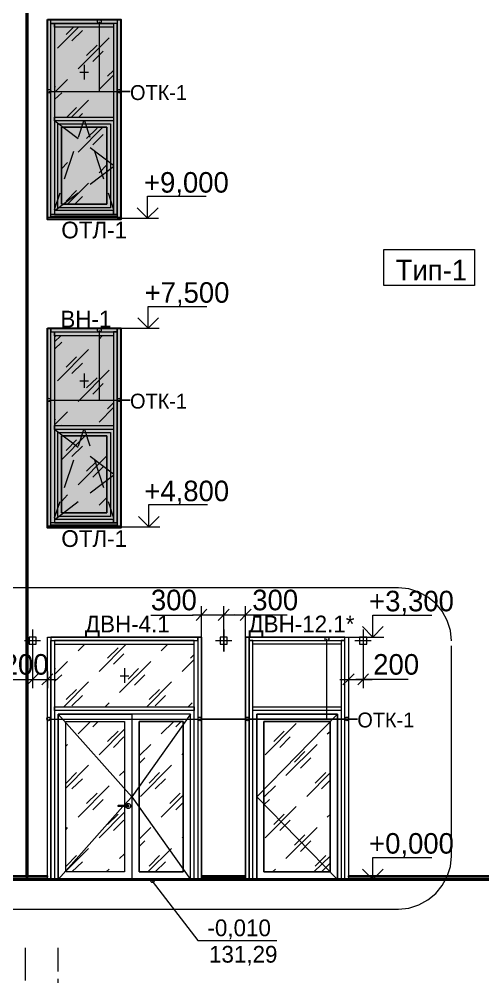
# Model space of a CAD drawing. Header units: millimetres. Extents: x 2294 to 908349, y -83289 to 219220.
# Drawn here: x 367824 to 374340, y 65618 to 79158 of the extents above; entities that cross this region are included whole.
import ezdxf

# ---------------------------------------------------------------- set-up
doc = ezdxf.new("R2010")
doc.units = ezdxf.units.MM
doc.layers.add('PDF _Геометрия', color=7, linetype='Continuous')
doc.layers.add('PDF _Текст', color=7, linetype='Continuous')

msp = doc.modelspace()

# ---------------------------------------------------------------- hatches: boundary and pattern name
at = {"transparency": 33554551}
h = msp.add_hatch(color=3, dxfattribs=at)
h.dxf.hatch_style = 1
h.paths.add_polyline_path([(368220.2844838242, 79152.78308181581), (369251.9759770131, 79152.78308181581), (369251.9759770131, 76346.23249426973), (368220.2844838242, 76346.23249426973)])
h = msp.add_hatch(color=3, dxfattribs=at)
h.dxf.hatch_style = 1
h.paths.add_polyline_path([(368220.2844838242, 74816.18155094166), (369251.9759770131, 74816.18155094166), (369251.9759770131, 72009.63096339558), (368220.2844838242, 72009.63096339558)])

# ---------------------------------------------------------------- linework, layer by layer
for points in [[(368220.2844838242, 79152.78308181581), (369251.9759770131, 79152.78308181581), (369251.9759770131, 76346.23249426973), (368220.2844838242, 76346.23249426973)], [(368220.2844838242, 74816.18155094166), (369251.9759770131, 74816.18155094166), (369251.9759770131, 72009.63096339558), (368220.2844838242, 72009.63096339558)]]:
    msp.add_lwpolyline(points, close=True)
at = {"layer": 'PDF _Геометрия', "lineweight": 9}
for points in [[(317361.3911265696, 81321.08384725288), (317361.3911265696, 67122.21109292214), (337085.9335735759, 67122.21109292214), (337085.9335735759, 70475.20844590501), (345138.3731097674, 70475.20844590501), (345138.3731097674, 67122.21109292214), (346379.9001608847, 67122.21109292214), (346379.9001608847, 70475.20844590501), (354432.3396970744, 70475.20844590501), (354432.3396970744, 67122.21109292214), (355673.8667481935, 67122.21109292214), (355673.8667481935, 70475.20844590501), (366825.7523382551, 70475.20844590501), (366825.7523382551, 67122.21109292214), (367923.0174433368, 67122.21109292214), (367923.0174433368, 81321.08384725288), (367923.0174433368, 67069.75220341631)], [(367944.8753140012, 67069.75220341631), (367944.8753140012, 81321.08384725288), (367944.8753140012, 67122.21109292214), (368220.2844838242, 67122.21109292214), (368220.2844838242, 70475.20844590501), (370388.5852492137, 70475.20844590501), (370388.5852492137, 67122.21109292214), (371004.9772006592, 67122.21109292214), (371004.9772006592, 70475.20844590501), (372451.9682356867, 70475.20844590501), (372451.9682356867, 67122.21109292214), (389540.4514860066, 67122.21109292214), (389540.4514860066, 70475.20844590501), (391350.2831732242, 70475.20844590501), (391350.2831732242, 67122.21109292214), (408316.3623479849, 67122.21109292214)], [(368268.3717991675, 76372.46193904639), (368268.3717991675, 76442.4071250076), (368268.3717991675, 77758.25093634077), (368268.3717991675, 79100.32419230998), (368320.8306886277, 79100.32419230998), (368320.8306886277, 77758.25093634077), (368320.8306886277, 76416.1776802775), (368268.3717991675, 76416.1776802775), (368268.3717991675, 77758.25093634077), (368268.3717991675, 79074.09474758082), (368268.3717991675, 79152.78308181581), (368220.2844838242, 79152.78308181581), (368220.2844838242, 79074.09474758082), (368220.2844838242, 77758.25093634077), (368220.2844838242, 76442.4071250076), (368220.2844838242, 76363.71879077167), (368220.2844838242, 79152.78308181581), (369251.9759770131, 79152.78308181581), (369251.9759770131, 76363.71879077167), (369251.9759770131, 76442.4071250076), (369251.9759770131, 77758.25093634077), (369251.9759770131, 79074.09474758082), (369251.9759770131, 79152.78308181581), (369199.5170875548, 79152.78308181581), (369199.5170875548, 79074.09474758082), (369199.5170875548, 77758.25093634077), (369199.5170875548, 79100.32419230998), (369147.0581980946, 79100.32419230998), (369147.0581980946, 77758.25093634077), (369147.0581980946, 76416.1776802775), (369147.0581980946, 76468.63656978332), (368320.8306886277, 76468.63656978332), (368320.8306886277, 76416.1776802775), (369147.0581980946, 76416.1776802775), (369199.5170875548, 76416.1776802775), (369199.5170875548, 77758.25093634077), (369199.5170875548, 76442.4071250076), (369199.5170875548, 76372.46193904639)], [(368945.9657882995, 79122.18206297257), (368945.9657882995, 78142.94945919444), (369383.1232007055, 78142.94945919444), (369230.1181064437, 78142.94945919444)], [(368360.1748557447, 78750.5982624127), (368657.4418961352, 79047.86530285166)], [(368482.5789313058, 78942.94752388657), (368587.4967102224, 79047.86530285166)], [(368565.6388395599, 78855.51604142436), (368714.2723598017, 78999.77798750647)], [(368653.0703221171, 78462.07437024941), (369090.2277344281, 78899.23178265546)], [(368771.10282347, 78650.0520576092), (368919.7363435237, 78794.31400369131)], [(368858.5343058372, 78562.62057509948), (369002.7962519659, 78711.25409529568)], [(368674.9281926847, 78413.98705490422), (368797.3322681508, 78413.98705490422)], [(368736.1302303711, 78518.90483386838), (368736.1302303711, 78313.44085000572)], [(369063.9982896524, 78357.15659128432), (369147.0581980946, 78440.21649963339)], [(368320.8306886277, 78129.83473680657), (368504.4368018734, 78313.44085000572)], [(368945.9657882995, 78169.17890392453), (369147.0581980946, 78374.64288778626)], [(368237.7707802786, 78142.94945919444), (369383.1232007055, 78142.94945919444)], [(368320.8306886277, 78199.77992281434), (368333.9454109671, 78212.8946452022)], [(368320.8306886277, 78029.28853200306), (368421.3768934293, 78125.46316274)], [(368556.8956913317, 77784.48038107087), (368797.3322681508, 78020.54538377584)], [(368491.3220794371, 77784.48038107087), (368626.8408773395, 77919.99917887826)], [(368325.2022628358, 77732.02149156504), (368653.0703221171, 77482.84176651877)], [(368657.4418961352, 77500.32806297322), (368731.7586563511, 77732.02149156504)], [(368661.8134703434, 77784.48038107087), (368714.2723598017, 77832.56769641512)], [(368740.5018044843, 77732.02149156504), (368814.8185646052, 77500.32806297322)], [(368653.0703221171, 77290.49250504398), (368998.4246777578, 77640.21843498875)], [(368771.10282347, 77482.84176651877), (368919.7363435237, 77627.10371259996)], [(368858.5343058372, 77395.41028400813), (369002.7962519659, 77539.67223009025)], [(368819.1901387202, 77356.0661168911), (369147.0581980946, 77106.88639184483)], [(368460.7210605482, 76914.53713041754), (368591.8682842406, 77303.60722743277)], [(368880.3921764048, 77303.60722743277), (369007.1678261741, 76914.53713041754)], [(368417.0053194112, 77054.42750233901), (368504.4368018734, 77146.23055896186)], [(368819.1901387202, 76840.22037029662), (369147.0581980946, 77089.40009539039)], [(368945.9657882995, 77001.96861288068), (369055.2551414242, 77111.25796595798)], [(368417.0053194112, 76953.8812975355), (368421.3768934293, 76958.25287164864)], [(368504.4368018734, 76560.43962635961), (368797.3322681508, 76853.33509268449)], [(368320.8306886277, 76486.12286628527), (368399.5190228617, 76717.81629483053)], [(368325.2022628358, 76468.63656978332), (368653.0703221171, 76717.81629483053)], [(368482.5789313058, 76604.15536763822), (368626.8408773395, 76752.78888778691)], [(368604.9830066769, 76560.43962635961), (368714.2723598017, 76665.3574053247)], [(369072.7414379737, 76717.81629483053), (369147.0581980946, 76486.12286628527)], [(369199.5170875548, 76363.71879077167), (369321.9211630209, 76363.71879077167), (369627.9313516396, 76363.71879077167), (369627.9313516396, 76674.10055355192), (370454.1588610134, 76674.10055355192)], [(369251.9759770131, 76376.83351316047), (369251.9759770131, 76372.46193904639), (368220.2844838242, 76372.46193904639), (368220.2844838242, 76376.83351316047)], [(369251.9759770131, 76372.46193904639), (369251.9759770131, 76346.23249426973), (368220.2844838242, 76346.23249426973), (368220.2844838242, 76372.46193904639)], [(369199.5170875548, 76416.1776802775), (368268.3717991675, 76416.1776802775)], [(369199.5170875548, 76385.57666138769), (368268.3717991675, 76385.57666138769), (369199.5170875548, 76385.57666138769)], [(369199.5170875548, 76385.57666138769), (368268.3717991675, 76385.57666138769)], [(368220.2844838242, 76350.6040684313), (368220.2844838242, 76354.97564254445)], [(369251.9759770131, 76354.97564254445), (369251.9759770131, 76350.6040684313)], [(369474.9262573777, 76363.71879077167), (369780.9364460895, 76363.71879077167)], [(369173.2876427772, 74816.18155094073), (368294.6012438501, 74816.18155094073), (368268.3717991675, 74816.18155094073), (368268.3717991675, 74763.7226614349), (368294.6012438501, 74763.7226614349), (369173.2876427772, 74763.7226614349), (369199.5170875548, 74763.7226614349), (369199.5170875548, 74816.18155094073), (369173.2876427772, 74816.18155094073), (369387.4947749136, 74816.18155094073), (369636.6744999608, 74816.18155094073), (369636.6744999608, 75122.1917396069), (370462.9020094296, 75122.1917396069)], [(368268.3717991675, 72035.86040812475), (368268.3717991675, 72105.80559413251), (368268.3717991675, 73421.64940541913), (368268.3717991675, 74763.7226614349), (368320.8306886277, 74763.7226614349), (368320.8306886277, 73421.64940541913), (368320.8306886277, 72079.57614940335), (368268.3717991675, 72079.57614940335), (368268.3717991675, 73421.64940541913), (368268.3717991675, 74737.49321670574), (368268.3717991675, 74816.18155094073), (368220.2844838242, 74816.18155094073), (368220.2844838242, 74737.49321670574), (368220.2844838242, 73421.64940541913), (368220.2844838242, 72105.80559413251), (368220.2844838242, 72027.11725989752), (368220.2844838242, 74816.18155094073), (369251.9759770131, 74816.18155094073), (369251.9759770131, 72027.11725989752), (369251.9759770131, 72105.80559413251), (369251.9759770131, 73421.64940541913), (369251.9759770131, 74737.49321670574), (369251.9759770131, 74816.18155094073), (369199.5170875548, 74816.18155094073), (369199.5170875548, 74737.49321670574), (369199.5170875548, 73421.64940541913), (369199.5170875548, 74763.7226614349), (369147.0581980946, 74763.7226614349), (369147.0581980946, 73421.64940541913), (369147.0581980946, 72079.57614940335), (369147.0581980946, 72127.6634647476), (368320.8306886277, 72127.6634647476), (368320.8306886277, 72079.57614940335), (369147.0581980946, 72079.57614940335), (369199.5170875548, 72079.57614940335), (369199.5170875548, 73421.64940541913), (369199.5170875548, 72105.80559413251), (369199.5170875548, 72035.86040812475)], [(368945.9657882995, 74785.58053205092), (368945.9657882995, 73806.34792832029), (369383.1232007055, 73806.34792832029), (369230.1181064437, 73806.34792832029)], [(369479.2978314909, 74816.18155094073), (369789.6795942227, 74816.18155094073)], [(368320.8306886277, 74623.83228951436), (368408.2621710899, 74711.26377197658)], [(368320.8306886277, 74693.77747547464), (368333.9454109671, 74706.89219781593)], [(368320.8306886277, 74523.28608461586), (368421.3768934293, 74619.46071535279)], [(368945.9657882995, 74663.1764566314), (368989.6815296246, 74711.26377197658)], [(368360.1748557447, 74077.38552398165), (368797.3322681508, 74518.91451050271)], [(368482.5789313058, 74269.73478545644), (368626.8408773395, 74413.99673153763)], [(368565.6388395599, 74182.30330294673), (368714.2723598017, 74326.56524902792)], [(368653.0703221171, 73788.86163181835), (369090.2277344281, 74226.01904422534)], [(368674.9281926847, 74077.38552398165), (368797.3322681508, 74077.38552398165)], [(368736.1302303711, 74182.30330294673), (368736.1302303711, 73976.83931913157)], [(368771.10282347, 73976.83931913157), (368919.7363435237, 74121.10126526025)], [(368858.5343058372, 73889.40783666843), (369002.7962519659, 74038.04135686462)], [(368237.7707802786, 73806.34792832029), (369383.1232007055, 73806.34792832029)], [(368945.9657882995, 73495.96616554097), (369147.0581980946, 73701.43014935614)], [(369063.9982896524, 73683.9438528542), (369147.0581980946, 73767.00376120233)], [(368320.8306886277, 73456.62199842301), (368504.4368018734, 73640.22811162216)], [(368320.8306886277, 73526.56718438328), (368333.9454109671, 73539.68190677208)], [(368325.2022628358, 73395.41996064247), (368653.0703221171, 73146.2402355962)], [(368412.633745203, 73447.87885014829), (368421.3768934293, 73452.25042426237)], [(368657.4418961352, 73163.72653209814), (368731.7586563511, 73395.41996064247)], [(368740.5018044843, 73395.41996064247), (368814.8185646052, 73163.72653209814)], [(368417.0053194112, 72967.0056965102), (368749.2449527124, 73303.61690406618)], [(368482.5789313058, 73098.15292025101), (368626.8408773395, 73246.7864404947)], [(368565.6388395599, 73015.09301190288), (368714.2723598017, 73159.35495798406)], [(368653.0703221171, 72617.27976661292), (369055.2551414242, 73023.8361601776)], [(368819.1901387202, 73019.46458601602), (369147.0581980946, 72770.28486096975)], [(368460.7210605482, 72577.93559954339), (368591.8682842406, 72967.0056965102)], [(368771.10282347, 72809.62902808771), (368919.7363435237, 72953.89097416983)], [(368858.5343058372, 72722.19754562457), (369002.7962519659, 72866.45949170669)], [(368880.3921764048, 72967.0056965102), (369007.1678261741, 72577.93559954339)], [(368819.1901387202, 72503.61883937404), (369147.0581980946, 72752.79856446781)], [(368417.0053194112, 72381.21476395545), (368504.4368018734, 72473.01782053174)], [(368320.8306886277, 72149.52133536362), (368399.5190228617, 72381.21476395545)], [(368325.2022628358, 72127.6634647476), (368653.0703221171, 72381.21476395545)], [(368945.9657882995, 72328.75587444962), (369055.2551414242, 72438.04522752785)], [(369072.7414379737, 72381.21476395545), (369147.0581980946, 72149.52133536362)], [(369173.2876427772, 72027.11725989752), (369348.1506077966, 72027.11725989752), (369645.417648189, 72027.11725989752), (369645.417648189, 72337.49902267684), (370471.6451575628, 72337.49902267684)], [(368417.0053194112, 72280.66855905694), (368421.3768934293, 72285.04013321851)], [(369251.9759770131, 72040.23198228539), (369251.9759770131, 72035.86040812475), (368220.2844838242, 72035.86040812475), (368220.2844838242, 72040.23198228539)], [(369251.9759770131, 72035.86040812475), (369251.9759770131, 72009.63096339558), (368220.2844838242, 72009.63096339558), (368220.2844838242, 72035.86040812475)], [(369199.5170875548, 72079.57614940335), (368268.3717991675, 72079.57614940335)], [(369199.5170875548, 72048.97513051261), (368268.3717991675, 72048.97513051261), (369199.5170875548, 72048.97513051261)], [(369199.5170875548, 72048.97513051261), (368268.3717991675, 72048.97513051261)], [(368220.2844838242, 72014.00253755623), (368220.2844838242, 72018.3741116228)], [(369251.9759770131, 72018.3741116228), (369251.9759770131, 72014.00253755623)], [(369488.0409797172, 72027.11725989752), (369798.4227424508, 72027.11725989752)], [(373898.9592708091, 70422.74955644668), (373885.8445483728, 70567.0115025288), (373842.1288071426, 70706.90187449683), (373772.1836210398, 70838.04909819015), (373680.3805644626, 70947.33845131588), (373566.7196373197, 71039.14150789217), (373439.9439877386, 71109.08669389994), (373300.053615723, 71152.80243513105), (373155.7916695944, 71165.91715747234), (356054.1936969331, 71165.91715747234), (355909.9317508976, 71152.80243513105), (355770.041378977, 71109.08669389994), (355643.2657293978, 71039.14150789217), (355529.604802063, 70947.33845131588), (355437.8017454876, 70838.04909819015), (355367.8565596698, 70706.90187449683), (355324.1408183428, 70567.0115025288), (355311.0260960015, 70422.74955644668), (355311.0260960015, 67388.87711447035)], [(370261.8095996326, 70789.9617828459), (370698.9670120405, 70789.9617828459), (370698.9670120405, 70912.365858312)], [(370388.5852492137, 70475.20844590501), (370388.5852492137, 70789.9617828459), (370388.5852492137, 70912.365858312)], [(371004.9772006592, 70475.20844590501), (371004.9772006592, 70789.9617828459), (371004.9772006592, 70912.365858312)], [(369676.0186670779, 70785.59020868433), (370270.5527478608, 70785.59020868433), (370541.5903436637, 70789.9617828459)], [(370698.9670120405, 70584.49779903074), (370698.9670120405, 70274.11603620392), (370698.9670120405, 70789.9617828459), (371131.7528503335, 70789.9617828459)], [(371590.768133309, 70785.59020868433), (371000.6056266392, 70785.59020868433), (370851.9721063974, 70789.9617828459)], [(371109.8949796709, 67069.75220341631), (371109.8949796709, 69469.74639744521), (371109.8949796709, 70427.12113056076), (371057.4360901176, 70427.12113056076), (371083.6655348933, 70427.12113056076), (372373.2799014507, 70427.12113056076), (372399.5093462283, 70427.12113056076), (372399.5093462283, 70475.20844590501), (372644.3174970655, 70475.20844590501), (372797.3225915174, 70475.20844590501), (372797.3225915174, 70785.59020868433), (373623.5501009861, 70785.59020868433)], [(368010.448925894, 70584.49779903074), (368010.448925894, 70274.11603620392), (368010.448925894, 69880.67436507554), (368010.448925894, 69758.27028960944)], [(372657.4322195018, 70584.49779903074), (372657.4322195018, 70274.11603620392), (372657.4322195018, 69880.67436507554), (372657.4322195018, 69758.27028960944)], [(367896.787998561, 70427.12113056076), (368124.1098530388, 70427.12113056076)], [(368268.3717991675, 67069.75220341631), (368268.3717991675, 69469.74639744521), (368268.3717991675, 67069.75220341631), (368220.2844838242, 67069.75220341631), (368220.2844838242, 69469.74639744521), (368220.2844838242, 70400.89168583066), (368220.2844838242, 70475.20844590501), (368268.3717991675, 70475.20844590501), (368268.3717991675, 70400.89168583066), (368268.3717991675, 69469.74639744521), (368268.3717991675, 70427.12113056076), (368294.6012438501, 70427.12113056076), (370309.8969149778, 70427.12113056076), (370336.1263596604, 70427.12113056076), (370336.1263596604, 70475.20844590501), (370309.8969149778, 70475.20844590501), (368294.6012438501, 70475.20844590501), (368268.3717991675, 70475.20844590501), (368268.3717991675, 70427.12113056076), (368320.8306886277, 70427.12113056076), (368320.8306886277, 69469.74639744521), (368320.8306886277, 67069.75220341631)], [(370283.6674702021, 67069.75220341631), (370283.6674702021, 69469.74639744521), (370283.6674702021, 70427.12113056076), (368320.8306886277, 70427.12113056076), (368320.8306886277, 70374.6622411015), (370283.6674702021, 70374.6622411015), (370283.6674702021, 70427.12113056076), (370336.1263596604, 70427.12113056076), (370336.1263596604, 69469.74639744521), (370336.1263596604, 67069.75220341631), (370388.5852492137, 67069.75220341631), (370388.5852492137, 69469.74639744521), (370388.5852492137, 70400.89168583066), (370388.5852492137, 70475.20844590501), (370336.1263596604, 70475.20844590501), (370336.1263596604, 70400.89168583066), (370336.1263596604, 69469.74639744521), (370336.1263596604, 67069.75220341631)], [(371004.9772006592, 67069.75220341631), (371057.4360901176, 67069.75220341631), (371057.4360901176, 69469.74639744521), (371057.4360901176, 70400.89168583066), (371057.4360901176, 70475.20844590501), (371004.9772006592, 70475.20844590501), (371004.9772006592, 70400.89168583066), (371004.9772006592, 69469.74639744521), (371004.9772006592, 67069.75220341631), (371004.9772006592, 67100.35322225955), (371004.9772006592, 67122.21109292214), (370388.5852492137, 67122.21109292214), (370388.5852492137, 67100.35322225955), (371004.9772006592, 67100.35322225955)], [(370585.3060848007, 70427.12113056076), (370812.6279392785, 70427.12113056076)], [(372399.5093462283, 70475.20844590501), (372373.2799014507, 70475.20844590501), (371083.6655348933, 70475.20844590501), (371057.4360901176, 70475.20844590501), (371057.4360901176, 70427.12113056076), (371057.4360901176, 69469.74639744521), (371057.4360901176, 67069.75220341631)], [(372145.958046973, 70448.97900117585), (372145.958046973, 69321.11287720245), (372578.7438852659, 69321.11287720245), (372430.1103651191, 69321.11287720245)], [(372399.5093462283, 67069.75220341631), (372399.5093462283, 69469.74639744521), (372399.5093462283, 70400.89168583066), (372399.5093462283, 70475.20844590501), (372451.9682356867, 70475.20844590501), (372451.9682356867, 70400.89168583066), (372451.9682356867, 69469.74639744521), (372451.9682356867, 67069.75220341631), (372399.5093462283, 67069.75220341631), (372399.5093462283, 69469.74639744521), (372399.5093462283, 70427.12113056076), (372351.4220308831, 70427.12113056076), (372351.4220308831, 69469.74639744521), (372351.4220308831, 67069.75220341631)], [(372543.771292262, 70427.12113056076), (372771.0931468348, 70427.12113056076)], [(372639.9459230474, 70475.20844590501), (372950.3276858742, 70475.20844590501)], [(368653.0703221171, 70282.85918447864), (368744.8733786924, 70374.6622411015)], [(368945.9657882995, 69989.96371815377), (369326.292737039, 70374.6622411015)], [(369063.9982896524, 70177.94140551356), (369212.6318098942, 70326.57492570975)], [(369820.2806132084, 70282.85918447864), (369912.0836697838, 70374.6622411015)], [(373898.9592708091, 67371.39081796841), (373898.9592708091, 70352.80437043891)], [(369151.4297722096, 70094.88149716542), (369295.6917183383, 70239.14344324754)], [(370113.1760793908, 69989.96371815377), (370283.6674702021, 70160.45510901161)], [(370231.2085807438, 70177.94140551356), (370283.6674702021, 70230.40029497282)], [(368320.8306886277, 69950.61955103581), (368504.4368018734, 70134.22566423588)], [(368320.8306886277, 70020.56473704358), (368333.9454109671, 70033.67945943237)], [(369234.4896804637, 69697.0682518764), (369676.0186670779, 70134.22566423588)], [(369304.4348664714, 70038.05103349802), (369304.4348664714, 69832.58704973035)], [(369356.8937560248, 69885.04593918961), (369501.1557020585, 70033.67945943237)], [(367394.0569744485, 69880.67436507554), (367984.2194811183, 69880.67436507554), (368115.3667049056, 69880.67436507554)], [(367888.0448503329, 69880.67436507554), (368342.6885591953, 69880.67436507554)], [(368220.2844838242, 69989.96371815377), (368220.2844838242, 69880.67436507554), (368220.2844838242, 69758.27028960944)], [(368320.8306886277, 69850.0733462323), (368421.3768934293, 69946.24797692266)], [(369243.232828785, 69933.13325453387), (369365.6369041561, 69933.13325453387)], [(369444.325238392, 69801.98603084055), (369588.5871845207, 69946.24797692266)], [(372329.5641602206, 69880.67436507554), (372784.2078691761, 69880.67436507554)], [(372451.9682356867, 69989.96371815377), (372451.9682356867, 69880.67436507554), (372451.9682356867, 69758.27028960944)], [(373291.3104674967, 69880.67436507554), (372701.147960732, 69880.67436507554), (372556.8860146983, 69880.67436507554)], [(368451.9779123201, 69495.97584217438), (368797.3322681508, 69845.70177207165)], [(368482.5789313058, 69596.52204702538), (368626.8408773395, 69740.7839931075)], [(369619.1882034114, 69495.97584217438), (369964.5425592421, 69845.70177207165)], [(369649.7892223971, 69596.52204702538), (369794.0511684308, 69740.7839931075)], [(368565.6388395599, 69509.09056456317), (368714.2723598017, 69653.35251064436)], [(369732.8491305562, 69509.09056456317), (369881.482650893, 69653.35251064436)], [(369033.3972708567, 69495.97584217438), (369090.2277344281, 69552.80630574678)], [(370200.607561948, 69495.97584217438), (370257.4380254245, 69552.80630574678)], [(370231.2085807438, 69391.05806321022), (369404.981071275, 68232.59092034609), (370231.2085807438, 67069.75220341631), (370231.2085807438, 69391.05806321022), (368373.289578086, 69391.05806321022), (368373.289578086, 67069.75220341631), (369282.576995902, 68092.70054842555)], [(368373.289578086, 69391.05806321022), (369404.981071275, 68232.59092034609), (369300.0632923583, 68114.55841904064)], [(372298.9631414248, 69391.05806321022), (371162.3538691292, 68232.59092034609), (372298.9631414248, 67069.75220341631), (372298.9631414248, 69391.05806321022), (371162.3538691292, 69391.05806321022), (371162.3538691292, 67069.75220341631)], [(368233.3992062586, 69321.11287720245), (372578.7438852659, 69321.11287720245)], [(369304.4348664714, 68092.70054842555), (369304.4348664714, 67174.66998238047), (368478.2073570976, 67174.66998238047), (368478.2073570976, 69290.51185831171), (369304.4348664714, 69290.51185831171), (369304.4348664714, 68114.55841904064)], [(368653.0703221171, 69115.64889338729), (368827.9332869465, 69290.51185831171)], [(368858.5343058372, 69216.1950982383), (368932.8510659582, 69290.51185831171)], [(369820.2806132084, 69115.64889338729), (369995.1435780379, 69290.51185831171)], [(370025.7445969286, 69216.1950982383), (370100.0613570495, 69290.51185831171)], [(371031.206645435, 69321.11287720245), (372578.7438852659, 69321.11287720245), (370362.3558044361, 69321.11287720245)], [(371262.9000740277, 69286.14028424607), (371267.2716480459, 69290.51185831171)], [(371280.3863704822, 68822.75342710991), (371717.5437828882, 69259.9108395169)], [(368945.9657882995, 68822.75342710991), (369304.4348664714, 69181.22250528098)], [(369063.9982896524, 69010.73111442314), (369212.6318098942, 69154.99306050525)], [(369151.4297722096, 68923.29963191343), (369295.6917183383, 69071.93315215618)], [(371402.7904459483, 69010.73111442314), (371547.0523920769, 69154.99306050525)], [(371485.8503543905, 68923.29963191343), (371634.4838744442, 69071.93315215618)], [(372154.7011952961, 69115.64889338729), (372194.0453624132, 69150.62148639117)], [(368478.2073570976, 68940.78592841537), (368504.4368018734, 68967.01537319203)], [(369509.8988502866, 68805.26713060797), (369676.0186670779, 68967.01537319203)], [(371573.2818368545, 68529.85796078504), (372010.4392492606, 68967.01537319203)], [(370113.1760793908, 68822.75342710991), (370130.6623759402, 68840.23972361186)], [(371695.6859123206, 68717.83564809826), (371839.9478584493, 68866.46916834102)], [(368478.2073570976, 68354.99499585968), (368797.3322681508, 68674.11990686716)], [(369509.8988502866, 68700.34935159632), (369588.5871845207, 68779.03768583131)], [(369527.3851468361, 68236.96249450766), (369964.5425592421, 68674.11990686716)], [(371778.7458205747, 68634.7757397492), (371923.0077667034, 68779.03768583131)], [(368482.5789313058, 68424.94018182089), (368626.8408773395, 68573.57370201615)], [(369234.4896804637, 68529.85796078504), (369304.4348664714, 68595.43157263123)], [(369649.7892223971, 68424.94018182089), (369794.0511684308, 68573.57370201615)], [(371866.1773031319, 68236.96249450766), (372194.0453624132, 68569.20212790207)], [(371984.2098044849, 68424.94018182089), (372132.8433246317, 68573.57370201615)], [(368565.6388395599, 68341.88027347182), (368714.2723598017, 68486.14221955393)], [(368653.0703221171, 67944.06702818279), (369090.2277344281, 68385.59601470293)], [(369732.8491305562, 68341.88027347182), (369881.482650893, 68486.14221955393)], [(371262.9000740277, 68223.84777211887), (371424.6483165158, 68385.59601470293)], [(372071.6412869471, 68341.88027347182), (372194.0453624132, 68464.28434893792)], [(368771.10282347, 68136.41628960916), (368919.7363435237, 68280.67823573877)], [(369820.2806132084, 67944.06702818279), (370130.6623759402, 68254.44879096211)], [(369942.6846885795, 68136.41628960916), (370086.9466346132, 68280.67823573877)], [(368858.5343058372, 68048.98480714695), (369002.7962519659, 68193.24675327656)], [(370025.7445969286, 68048.98480714695), (370130.6623759402, 68149.53101199795)], [(371262.9000740277, 68118.92999315471), (371341.5884082618, 68193.24675327656)], [(368945.9657882995, 67655.54313601856), (369304.4348664714, 68014.01221419056)], [(369063.9982896524, 67843.52082337928), (369212.6318098942, 67987.7827694614)], [(371280.3863704822, 67655.54313601856), (371717.5437828882, 68092.70054842555)], [(371402.7904459483, 67843.52082337928), (371547.0523920769, 67987.7827694614)], [(372154.7011952961, 67944.06702818279), (372194.0453624132, 67983.41119529982)], [(369151.4297722096, 67756.08934086957), (369295.6917183383, 67904.72286106483)], [(371485.8503543905, 67756.08934086957), (371634.4838744442, 67904.72286106483)], [(368478.2073570976, 67769.20406320994), (368504.4368018734, 67799.80508210068)], [(369509.8988502866, 67633.68526540254), (369676.0186670779, 67799.80508210068)], [(371573.2818368545, 67362.64766969369), (372010.4392492606, 67799.80508210068)], [(369509.8988502866, 67533.13906055246), (369588.5871845207, 67611.82739478745)], [(370113.1760793908, 67655.54313601856), (370130.6623759402, 67668.65785840643)], [(371695.6859123206, 67550.6253570544), (371839.9478584493, 67694.88730313652)], [(371778.7458205747, 67463.1938745922), (371923.0077667034, 67611.82739478745)], [(368478.2073570976, 67187.78470476926), (368797.3322681508, 67506.9096157758)], [(369632.3029258477, 67174.66998238047), (369964.5425592421, 67506.9096157758)], [(355311.0260960015, 67397.62026269757), (355324.1408183428, 67253.35831661546), (355367.8565596698, 67113.46794464742), (355437.8017454876, 66986.69229506725), (355529.604802063, 66873.03136787587), (355643.2657293978, 66781.22831125208), (355770.041378977, 66711.28312524431), (355909.9317508976, 66667.56738401321), (356054.1936969331, 66654.45266162534), (373155.7916695944, 66654.45266162534), (373300.053615723, 66667.56738401321), (373439.9439877386, 66711.28312524431), (373566.7196373197, 66781.22831125208), (373680.3805644626, 66873.03136787587), (373772.1836210398, 66986.69229506725), (373842.1288071426, 67113.46794464742), (373885.8445483728, 67253.35831661546), (373898.9592708091, 67397.62026269757)], [(368482.5789313058, 67257.72989072953), (368626.8408773395, 67406.36341097229)], [(368565.6388395599, 67174.66998238047), (368714.2723598017, 67318.93192851008)], [(369234.4896804637, 67362.64766969369), (369304.4348664714, 67428.22128154081)], [(369649.7892223971, 67257.72989072953), (369794.0511684308, 67406.36341097229)], [(369732.8491305562, 67174.66998238047), (369881.482650893, 67318.93192851008)], [(371966.7235079354, 67174.66998238047), (372194.0453624132, 67397.62026269757)], [(371984.2098044849, 67257.72989072953), (372132.8433246317, 67406.36341097229)], [(372071.6412869471, 67174.66998238047), (372194.0453624132, 67297.07405784656)], [(372451.9682356867, 67069.75220341631), (372561.2575888115, 67069.75220341631), (372797.3225915174, 67069.75220341631), (372797.3225915174, 67380.13396619563), (373623.5501009861, 67380.13396619563)], [(369046.511993293, 67174.66998238047), (369090.2277344281, 67214.01414949843)], [(371385.3041493988, 67174.66998238047), (371424.6483165158, 67214.01414949843)], [(369693.5049635323, 67047.8943328003), (370336.1263596604, 66212.92367515177)], [(372639.9459230474, 67069.75220341631), (372950.3276858742, 67069.75220341631)], [(367909.9027209023, 65648.99061316554), (367909.9027209023, 66108.00589614012)], [(368373.289578086, 65775.76626274479), (368373.289578086, 66108.00589614012)], [(371446.5061872734, 66208.55210099113), (370336.1263596604, 66208.55210099113)], [(368373.289578086, 65618.3895942748), (368373.289578086, 65670.84848378063)]]:
    msp.add_lwpolyline(points, dxfattribs=at)
for points in [[(369173.2876427772, 79100.32419230998), (368294.6012438501, 79100.32419230998), (368268.3717991675, 79100.32419230998), (368268.3717991675, 79152.78308181581), (368294.6012438501, 79152.78308181581), (369173.2876427772, 79152.78308181581), (369199.5170875548, 79152.78308181581), (369199.5170875548, 79100.32419230998)], [(369147.0581980946, 79047.86530285166), (368320.8306886277, 79047.86530285166), (368320.8306886277, 79100.32419230998), (369147.0581980946, 79100.32419230998)], [(369147.0581980946, 77732.02149156504), (368320.8306886277, 77732.02149156504), (368320.8306886277, 77784.48038107087), (369147.0581980946, 77784.48038107087)], [(368364.5464299528, 77688.305750333), (369107.7140309776, 77688.305750333), (369107.7140309776, 76507.98073685379), (368364.5464299528, 76507.98073685379)], [(369107.7140309776, 77688.305750333), (369107.7140309776, 76507.98073685379), (368364.5464299528, 76507.98073685379), (368364.5464299528, 77688.305750333)], [(369055.2551414242, 77640.21843498875), (368417.0053194112, 77640.21843498875), (368417.0053194112, 76560.43962635961), (369055.2551414242, 76560.43962635961)], [(368417.0053194112, 76560.43962635961), (368417.0053194112, 77640.21843498875), (369055.2551414242, 77640.21843498875), (369055.2551414242, 76560.43962635961)], [(372950.3276858742, 75922.18980429904), (374226.8273300903, 75922.18980429904), (374226.8273300903, 75415.08720588428), (372950.3276858742, 75415.08720588428)], [(369147.0581980946, 74711.26377197658), (368320.8306886277, 74711.26377197658), (368320.8306886277, 74763.7226614349), (369147.0581980946, 74763.7226614349)], [(369147.0581980946, 73395.41996064247), (368320.8306886277, 73395.41996064247), (368320.8306886277, 73447.87885014829), (369147.0581980946, 73447.87885014829)], [(368364.5464299528, 73351.70421945886), (369107.7140309776, 73351.70421945886), (369107.7140309776, 72171.37920597964), (368364.5464299528, 72171.37920597964)], [(369107.7140309776, 73351.70421945886), (369107.7140309776, 72171.37920597964), (368364.5464299528, 72171.37920597964), (368364.5464299528, 73351.70421945886)], [(369055.2551414242, 73303.61690406618), (368417.0053194112, 73303.61690406618), (368417.0053194112, 72223.83809548547), (369055.2551414242, 72223.83809548547)], [(368417.0053194112, 72223.83809548547), (368417.0053194112, 73303.61690406618), (369055.2551414242, 73303.61690406618), (369055.2551414242, 72223.83809548547)], [(368062.9078153523, 70475.20844590501), (367962.3616104557, 70475.20844590501), (367962.3616104557, 70374.6622411015), (368062.9078153523, 70374.6622411015)], [(370747.0543273857, 70475.20844590501), (370646.5081225822, 70475.20844590501), (370646.5081225822, 70374.6622411015), (370747.0543273857, 70374.6622411015)], [(371109.8949796709, 70427.12113056076), (372351.4220308831, 70427.12113056076), (372351.4220308831, 70374.6622411015), (371109.8949796709, 70374.6622411015)], [(372709.8911089601, 70475.20844590501), (372609.3449041566, 70475.20844590501), (372609.3449041566, 70374.6622411015), (372709.8911089601, 70374.6622411015)], [(370283.6674702021, 69443.51695271605), (368320.8306886277, 69443.51695271605), (368320.8306886277, 69495.97584217438), (370283.6674702021, 69495.97584217438)], [(371109.8949796709, 69495.97584217438), (372351.4220308831, 69495.97584217438), (372351.4220308831, 69443.51695271605), (371109.8949796709, 69443.51695271605)], [(368373.289578086, 69391.05806321022), (369404.981071275, 69391.05806321022), (369404.981071275, 67069.75220341631), (368373.289578086, 67069.75220341631)], [(370231.2085807438, 67069.75220341631), (370231.2085807438, 69391.05806321022), (369404.981071275, 69391.05806321022), (369404.981071275, 67069.75220341631)], [(371162.3538691292, 67069.75220341631), (371162.3538691292, 69391.05806321022), (372298.9631414248, 69391.05806321022), (372298.9631414248, 67069.75220341631)], [(370130.6623759402, 67174.66998238047), (370130.6623759402, 69290.51185831171), (369509.8988502866, 69290.51185831171), (369509.8988502866, 67174.66998238047)], [(371262.9000740277, 69290.51185831171), (372194.0453624132, 69290.51185831171), (372194.0453624132, 67174.66998238047), (371262.9000740277, 67174.66998238047)], [(372194.0453624132, 69290.51185831171), (371262.9000740277, 69290.51185831171), (371262.9000740277, 67174.66998238047), (372194.0453624132, 67174.66998238047)], [(369221.3749581224, 68092.70054842555), (369217.0033841024, 68092.70054842555), (369212.6318098942, 68097.0721225387), (369212.6318098942, 68101.44369665277), (369208.2602357811, 68101.44369665277), (369212.6318098942, 68105.81527076592), (369212.6318098942, 68110.18684488), (369217.0033841024, 68110.18684488), (369221.3749581224, 68114.55841904064), (369356.8937560248, 68114.55841904064), (369356.8937560248, 68110.18684488), (369361.2653301379, 68110.18684488), (369365.6369041561, 68105.81527076592), (369365.6369041561, 68101.44369665277), (369365.6369041561, 68097.0721225387), (369361.2653301379, 68097.0721225387), (369361.2653301379, 68092.70054842555), (369356.8937560248, 68092.70054842555)], [(369321.9211630209, 68092.70054842555), (369356.8937560248, 68092.70054842555), (369361.2653301379, 68092.70054842555), (369361.2653301379, 68097.0721225387), (369365.6369041561, 68097.0721225387), (369365.6369041561, 68101.44369665277), (369365.6369041561, 68105.81527076592), (369361.2653301379, 68110.18684488), (369356.8937560248, 68110.18684488), (369356.8937560248, 68114.55841904064), (369321.9211630209, 68114.55841904064), (369321.9211630209, 68123.30156726786), (369330.6643112472, 68127.67314138194), (369339.4074594753, 68132.04471554258), (369348.1506077966, 68136.41628960916), (369356.8937560248, 68136.41628960916), (369365.6369041561, 68136.41628960916), (369374.3800525742, 68132.04471554258), (369378.7516265924, 68127.67314138194), (369387.4947749136, 68118.92999315471), (369387.4947749136, 68110.18684488), (369391.8663489337, 68101.44369665277), (369387.4947749136, 68092.70054842555), (369387.4947749136, 68083.95740015083), (369378.7516265924, 68075.21425192361), (369374.3800525742, 68070.84267776203), (369365.6369041561, 68066.47110369639), (369356.8937560248, 68066.47110369639), (369348.1506077966, 68066.47110369639), (369339.4074594753, 68070.84267776203), (369330.6643112472, 68075.21425192361), (369321.9211630209, 68083.95740015083)], [(366825.7523382551, 67122.21109292214), (367923.0174433368, 67122.21109292214)], [(368220.2844838242, 67100.35322225955), (366825.7523382551, 67100.35322225955), (366825.7523382551, 67122.21109292214), (368220.2844838242, 67122.21109292214)], [(367944.8753140012, 67122.21109292214), (368220.2844838242, 67122.21109292214)], [(370388.5852492137, 67122.21109292214), (371004.9772006592, 67122.21109292214)], [(372451.9682356867, 67122.21109292214), (389540.4514860066, 67122.21109292214)], [(389540.4514860066, 67100.35322225955), (372451.9682356867, 67100.35322225955), (372451.9682356867, 67122.21109292214), (389540.4514860066, 67122.21109292214)]]:
    msp.add_lwpolyline(points, close=True, dxfattribs=at)
at = {"layer": 'PDF _Геометрия', "lineweight": 18}
for points in [[(369483.669405509, 76507.98073685379), (369627.9313516396, 76363.71879077167), (369776.5648718814, 76507.98073685379)], [(369492.4125539253, 74960.44349702285), (369636.6744999608, 74816.18155094073), (369780.9364460895, 74960.44349702285)], [(369501.1557020585, 72171.37920597964), (369645.417648189, 72027.11725989752), (369789.6795942227, 72171.37920597964)], [(370462.9020094296, 70868.65011708089), (370388.5852492137, 70789.9617828459), (370309.8969149778, 70711.27344861091)], [(370773.2837721615, 70868.65011708089), (370698.9670120405, 70789.9617828459), (370620.2786778046, 70711.27344861091)], [(371083.6655348933, 70868.65011708089), (371004.9772006592, 70789.9617828459), (370930.6604406314, 70711.27344861091)], [(372648.6890712737, 70623.84196614777), (372797.3225915174, 70475.20844590501), (372941.584537646, 70623.84196614777)], [(368089.1372601299, 69959.36269931053), (368010.448925894, 69880.67436507554), (367936.1321656781, 69806.3576049537)], [(368294.6012438501, 69959.36269931053), (368220.2844838242, 69880.67436507554), (368141.5961495882, 69806.3576049537)], [(372530.6565699207, 69959.36269931053), (372451.9682356867, 69880.67436507554), (372373.2799014507, 69806.3576049537)], [(372736.1205537359, 69959.36269931053), (372657.4322195018, 69880.67436507554), (372583.1154593809, 69806.3576049537)], [(372648.6890712737, 67214.01414949843), (372797.3225915174, 67069.75220341631), (372941.584537646, 67214.01414949843)]]:
    msp.add_lwpolyline(points, dxfattribs=at)
at = {"layer": 'PDF _Геометрия', "color": 171, "lineweight": 9, "true_color": 0x8080ff}
msp.add_lwpolyline([(369304.4348664714, 68092.70054842555), (369304.4348664714, 67174.66998238047), (368478.2073570976, 67174.66998238047), (368478.2073570976, 69290.51185831171), (369304.4348664714, 69290.51185831171), (369304.4348664714, 68114.55841904064)], dxfattribs=at)
msp.add_lwpolyline([(369509.8988502866, 67174.66998238047), (369509.8988502866, 69290.51185831171), (370130.6623759402, 69290.51185831171), (370130.6623759402, 67174.66998238047)], close=True, dxfattribs=at)
at = {"layer": 'PDF _Геометрия', "lineweight": 40}
msp.add_lwpolyline([(412198.3201699967, 67069.75220341631), (316919.8621399535, 67069.75220341631)], dxfattribs=at)
at = {"layer": 'PDF _Геометрия', "lineweight": 9}
for points in [[(368924.1079177319, 79126.55363708665), (368924.1079177319, 79144.03993358859), (368932.8510659582, 79152.78308181581), (368950.3373625076, 79152.78308181581)], [(368924.1079177319, 79126.55363708665), (368924.1079177319, 79144.03993358859), (368932.8510659582, 79152.78308181581), (368950.3373625076, 79152.78308181581)], [(368950.3373625076, 79100.32419230998), (368932.8510659582, 79100.32419230998), (368924.1079177319, 79113.43891469785), (368924.1079177319, 79126.55363708665)], [(368950.3373625076, 79100.32419230998), (368932.8510659582, 79100.32419230998), (368924.1079177319, 79113.43891469785), (368924.1079177319, 79126.55363708665)], [(368950.3373625076, 79152.78308181581), (368963.4520848489, 79152.78308181581), (368976.5668071902, 79144.03993358859), (368976.5668071902, 79126.55363708665)], [(368950.3373625076, 79152.78308181581), (368963.4520848489, 79152.78308181581), (368976.5668071902, 79144.03993358859), (368976.5668071902, 79126.55363708665)], [(368976.5668071902, 79126.55363708665), (368976.5668071902, 79113.43891469785), (368963.4520848489, 79100.32419230998), (368950.3373625076, 79100.32419230998)], [(368976.5668071902, 79126.55363708665), (368976.5668071902, 79113.43891469785), (368963.4520848489, 79100.32419230998), (368950.3373625076, 79100.32419230998)], [(368215.9129097091, 78147.32103335601), (368215.9129097091, 78164.80732985795), (368224.6560578423, 78173.55047808518), (368242.1423543917, 78173.55047808518)], [(368215.9129097091, 78147.32103335601), (368215.9129097091, 78164.80732985795), (368224.6560578423, 78173.55047808518), (368242.1423543917, 78173.55047808518)], [(368242.1423543917, 78121.09158857935), (368224.6560578423, 78121.09158857935), (368215.9129097091, 78134.20631096722), (368215.9129097091, 78147.32103335601)], [(368242.1423543917, 78121.09158857935), (368224.6560578423, 78121.09158857935), (368215.9129097091, 78134.20631096722), (368215.9129097091, 78147.32103335601)], [(368242.1423543917, 78173.55047808518), (368255.257076828, 78173.55047808518), (368268.3717991675, 78164.80732985795), (368268.3717991675, 78147.32103335601)], [(368242.1423543917, 78173.55047808518), (368255.257076828, 78173.55047808518), (368268.3717991675, 78164.80732985795), (368268.3717991675, 78147.32103335601)], [(368268.3717991675, 78147.32103335601), (368268.3717991675, 78134.20631096722), (368255.257076828, 78121.09158857935), (368242.1423543917, 78121.09158857935)], [(368268.3717991675, 78147.32103335601), (368268.3717991675, 78134.20631096722), (368255.257076828, 78121.09158857935), (368242.1423543917, 78121.09158857935)], [(369208.2602357811, 78147.32103335601), (369208.2602357811, 78164.80732985795), (369217.0033841024, 78173.55047808518), (369234.4896804637, 78173.55047808518)], [(369208.2602357811, 78147.32103335601), (369208.2602357811, 78164.80732985795), (369217.0033841024, 78173.55047808518), (369234.4896804637, 78173.55047808518)], [(369234.4896804637, 78121.09158857935), (369217.0033841024, 78121.09158857935), (369208.2602357811, 78134.20631096722), (369208.2602357811, 78147.32103335601)], [(369234.4896804637, 78121.09158857935), (369217.0033841024, 78121.09158857935), (369208.2602357811, 78134.20631096722), (369208.2602357811, 78147.32103335601)], [(369234.4896804637, 78173.55047808518), (369247.604402805, 78173.55047808518), (369260.7191252394, 78164.80732985795), (369260.7191252394, 78147.32103335601)], [(369234.4896804637, 78173.55047808518), (369247.604402805, 78173.55047808518), (369260.7191252394, 78164.80732985795), (369260.7191252394, 78147.32103335601)], [(369260.7191252394, 78147.32103335601), (369260.7191252394, 78134.20631096722), (369247.604402805, 78121.09158857935), (369234.4896804637, 78121.09158857935)], [(369260.7191252394, 78147.32103335601), (369260.7191252394, 78134.20631096722), (369247.604402805, 78121.09158857935), (369234.4896804637, 78121.09158857935)], [(368924.1079177319, 74789.95210621157), (368924.1079177319, 74807.43840271351), (368932.8510659582, 74816.18155094073), (368950.3373625076, 74816.18155094073)], [(368924.1079177319, 74789.95210621157), (368924.1079177319, 74807.43840271351), (368932.8510659582, 74816.18155094073), (368950.3373625076, 74816.18155094073)], [(368950.3373625076, 74763.7226614349), (368932.8510659582, 74763.7226614349), (368924.1079177319, 74776.8373838237), (368924.1079177319, 74789.95210621157)], [(368950.3373625076, 74763.7226614349), (368932.8510659582, 74763.7226614349), (368924.1079177319, 74776.8373838237), (368924.1079177319, 74789.95210621157)], [(368950.3373625076, 74816.18155094073), (368963.4520848489, 74816.18155094073), (368976.5668071902, 74807.43840271351), (368976.5668071902, 74789.95210621157)], [(368950.3373625076, 74816.18155094073), (368963.4520848489, 74816.18155094073), (368976.5668071902, 74807.43840271351), (368976.5668071902, 74789.95210621157)], [(368976.5668071902, 74789.95210621157), (368976.5668071902, 74776.8373838237), (368963.4520848489, 74763.7226614349), (368950.3373625076, 74763.7226614349)], [(368976.5668071902, 74789.95210621157), (368976.5668071902, 74776.8373838237), (368963.4520848489, 74763.7226614349), (368950.3373625076, 74763.7226614349)], [(368215.9129097091, 73810.71950243344), (368215.9129097091, 73823.83422482223), (368224.6560578423, 73832.57737304945), (368242.1423543917, 73832.57737304945)], [(368215.9129097091, 73810.71950243344), (368215.9129097091, 73823.83422482223), (368224.6560578423, 73832.57737304945), (368242.1423543917, 73832.57737304945)], [(368242.1423543917, 73784.49005770427), (368224.6560578423, 73784.49005770427), (368215.9129097091, 73797.60478009307), (368215.9129097091, 73810.71950243344)], [(368242.1423543917, 73784.49005770427), (368224.6560578423, 73784.49005770427), (368215.9129097091, 73797.60478009307), (368215.9129097091, 73810.71950243344)], [(368242.1423543917, 73832.57737304945), (368255.257076828, 73832.57737304945), (368268.3717991675, 73823.83422482223), (368268.3717991675, 73810.71950243344)], [(368242.1423543917, 73832.57737304945), (368255.257076828, 73832.57737304945), (368268.3717991675, 73823.83422482223), (368268.3717991675, 73810.71950243344)], [(368268.3717991675, 73810.71950243344), (368268.3717991675, 73797.60478009307), (368255.257076828, 73784.49005770427), (368242.1423543917, 73784.49005770427)], [(368268.3717991675, 73810.71950243344), (368268.3717991675, 73797.60478009307), (368255.257076828, 73784.49005770427), (368242.1423543917, 73784.49005770427)], [(369208.2602357811, 73810.71950243344), (369208.2602357811, 73823.83422482223), (369217.0033841024, 73832.57737304945), (369234.4896804637, 73832.57737304945)], [(369208.2602357811, 73810.71950243344), (369208.2602357811, 73823.83422482223), (369217.0033841024, 73832.57737304945), (369234.4896804637, 73832.57737304945)], [(369234.4896804637, 73784.49005770427), (369217.0033841024, 73784.49005770427), (369208.2602357811, 73797.60478009307), (369208.2602357811, 73810.71950243344)], [(369234.4896804637, 73784.49005770427), (369217.0033841024, 73784.49005770427), (369208.2602357811, 73797.60478009307), (369208.2602357811, 73810.71950243344)], [(369234.4896804637, 73832.57737304945), (369247.604402805, 73832.57737304945), (369260.7191252394, 73823.83422482223), (369260.7191252394, 73810.71950243344)], [(369234.4896804637, 73832.57737304945), (369247.604402805, 73832.57737304945), (369260.7191252394, 73823.83422482223), (369260.7191252394, 73810.71950243344)], [(369260.7191252394, 73810.71950243344), (369260.7191252394, 73797.60478009307), (369247.604402805, 73784.49005770427), (369234.4896804637, 73784.49005770427)], [(369260.7191252394, 73810.71950243344), (369260.7191252394, 73797.60478009307), (369247.604402805, 73784.49005770427), (369234.4896804637, 73784.49005770427)], [(372124.1001764054, 70448.97900117585), (372124.1001764054, 70466.46529767779), (372132.8433246317, 70475.20844590501), (372150.3296211811, 70475.20844590501)], [(372124.1001764054, 70448.97900117585), (372124.1001764054, 70466.46529767779), (372132.8433246317, 70475.20844590501), (372150.3296211811, 70475.20844590501)], [(372150.3296211811, 70422.74955644668), (372132.8433246317, 70422.74955644668), (372124.1001764054, 70435.86427878798), (372124.1001764054, 70448.97900117585)], [(372150.3296211811, 70422.74955644668), (372132.8433246317, 70422.74955644668), (372124.1001764054, 70435.86427878798), (372124.1001764054, 70448.97900117585)], [(372150.3296211811, 70475.20844590501), (372163.4443435224, 70475.20844590501), (372176.5590658637, 70466.46529767779), (372176.5590658637, 70448.97900117585)], [(372150.3296211811, 70475.20844590501), (372163.4443435224, 70475.20844590501), (372176.5590658637, 70466.46529767779), (372176.5590658637, 70448.97900117585)], [(372176.5590658637, 70448.97900117585), (372176.5590658637, 70435.86427878798), (372163.4443435224, 70422.74955644668), (372150.3296211811, 70422.74955644668)], [(372176.5590658637, 70448.97900117585), (372176.5590658637, 70435.86427878798), (372163.4443435224, 70422.74955644668), (372150.3296211811, 70422.74955644668)], [(368211.541335501, 69325.4844513631), (368211.541335501, 69342.97074781754), (368220.2844838242, 69351.71389609226), (368233.3992062586, 69351.71389609226)], [(368211.541335501, 69325.4844513631), (368211.541335501, 69342.97074781754), (368220.2844838242, 69351.71389609226), (368233.3992062586, 69351.71389609226)], [(368233.3992062586, 69299.25500658643), (368220.2844838242, 69299.25500658643), (368211.541335501, 69312.36972897523), (368211.541335501, 69325.4844513631)], [(368233.3992062586, 69299.25500658643), (368220.2844838242, 69299.25500658643), (368211.541335501, 69312.36972897523), (368211.541335501, 69325.4844513631)], [(368233.3992062586, 69351.71389609226), (368246.5139285999, 69351.71389609226), (368259.6286509412, 69342.97074781754), (368259.6286509412, 69325.4844513631)], [(368233.3992062586, 69351.71389609226), (368246.5139285999, 69351.71389609226), (368259.6286509412, 69342.97074781754), (368259.6286509412, 69325.4844513631)], [(368259.6286509412, 69325.4844513631), (368259.6286509412, 69312.36972897523), (368246.5139285999, 69299.25500658643), (368233.3992062586, 69299.25500658643)], [(368259.6286509412, 69325.4844513631), (368259.6286509412, 69312.36972897523), (368246.5139285999, 69299.25500658643), (368233.3992062586, 69299.25500658643)], [(370336.1263596604, 69325.4844513631), (370336.1263596604, 69342.97074781754), (370344.8695080767, 69351.71389609226), (370362.3558044361, 69351.71389609226)], [(370336.1263596604, 69325.4844513631), (370336.1263596604, 69342.97074781754), (370344.8695080767, 69351.71389609226), (370362.3558044361, 69351.71389609226)], [(370362.3558044361, 69299.25500658643), (370344.8695080767, 69299.25500658643), (370336.1263596604, 69312.36972897523), (370336.1263596604, 69325.4844513631)], [(370362.3558044361, 69299.25500658643), (370344.8695080767, 69299.25500658643), (370336.1263596604, 69312.36972897523), (370336.1263596604, 69325.4844513631)], [(370362.3558044361, 69351.71389609226), (370375.4705267774, 69351.71389609226), (370388.5852492137, 69342.97074781754), (370388.5852492137, 69325.4844513631)], [(370362.3558044361, 69351.71389609226), (370375.4705267774, 69351.71389609226), (370388.5852492137, 69342.97074781754), (370388.5852492137, 69325.4844513631)], [(370388.5852492137, 69325.4844513631), (370388.5852492137, 69312.36972897523), (370375.4705267774, 69299.25500658643), (370362.3558044361, 69299.25500658643)], [(370388.5852492137, 69325.4844513631), (370388.5852492137, 69312.36972897523), (370375.4705267774, 69299.25500658643), (370362.3558044361, 69299.25500658643)], [(371004.9772006592, 69325.4844513631), (371004.9772006592, 69342.97074781754), (371013.7203489805, 69351.71389609226), (371031.206645435, 69351.71389609226)], [(371004.9772006592, 69325.4844513631), (371004.9772006592, 69342.97074781754), (371013.7203489805, 69351.71389609226), (371031.206645435, 69351.71389609226)], [(371031.206645435, 69299.25500658643), (371013.7203489805, 69299.25500658643), (371004.9772006592, 69312.36972897523), (371004.9772006592, 69325.4844513631)], [(371031.206645435, 69299.25500658643), (371013.7203489805, 69299.25500658643), (371004.9772006592, 69312.36972897523), (371004.9772006592, 69325.4844513631)], [(371031.206645435, 69351.71389609226), (371044.3213677763, 69351.71389609226), (371057.4360901176, 69342.97074781754), (371057.4360901176, 69325.4844513631)], [(371031.206645435, 69351.71389609226), (371044.3213677763, 69351.71389609226), (371057.4360901176, 69342.97074781754), (371057.4360901176, 69325.4844513631)], [(371057.4360901176, 69325.4844513631), (371057.4360901176, 69312.36972897523), (371044.3213677763, 69299.25500658643), (371031.206645435, 69299.25500658643)], [(371057.4360901176, 69325.4844513631), (371057.4360901176, 69312.36972897523), (371044.3213677763, 69299.25500658643), (371031.206645435, 69299.25500658643)], [(372403.8809204365, 69325.4844513631), (372403.8809204365, 69342.97074781754), (372412.6240685696, 69351.71389609226), (372430.1103651191, 69351.71389609226)], [(372403.8809204365, 69325.4844513631), (372403.8809204365, 69342.97074781754), (372412.6240685696, 69351.71389609226), (372430.1103651191, 69351.71389609226)], [(372430.1103651191, 69299.25500658643), (372412.6240685696, 69299.25500658643), (372403.8809204365, 69312.36972897523), (372403.8809204365, 69325.4844513631)], [(372430.1103651191, 69299.25500658643), (372412.6240685696, 69299.25500658643), (372403.8809204365, 69312.36972897523), (372403.8809204365, 69325.4844513631)], [(372430.1103651191, 69351.71389609226), (372443.2250875535, 69351.71389609226), (372456.3398098948, 69342.97074781754), (372456.3398098948, 69325.4844513631)], [(372430.1103651191, 69351.71389609226), (372443.2250875535, 69351.71389609226), (372456.3398098948, 69342.97074781754), (372456.3398098948, 69325.4844513631)], [(372456.3398098948, 69325.4844513631), (372456.3398098948, 69312.36972897523), (372443.2250875535, 69299.25500658643), (372430.1103651191, 69299.25500658643)], [(372456.3398098948, 69325.4844513631), (372456.3398098948, 69312.36972897523), (372443.2250875535, 69299.25500658643), (372430.1103651191, 69299.25500658643)], [(369671.6470929647, 67052.26590691437), (369671.6470929647, 67069.75220341631), (369680.3902410979, 67078.49535164353), (369697.8765376473, 67078.49535164353)], [(369671.6470929647, 67052.26590691437), (369671.6470929647, 67069.75220341631), (369680.3902410979, 67078.49535164353), (369697.8765376473, 67078.49535164353)], [(369697.8765376473, 67026.0364621852), (369680.3902410979, 67026.0364621852), (369671.6470929647, 67039.15118452557), (369671.6470929647, 67052.26590691437)], [(369697.8765376473, 67026.0364621852), (369680.3902410979, 67026.0364621852), (369671.6470929647, 67039.15118452557), (369671.6470929647, 67052.26590691437)], [(369697.8765376473, 67078.49535164353), (369710.9912599868, 67078.49535164353), (369724.1059824231, 67069.75220341631), (369724.1059824231, 67052.26590691437)], [(369697.8765376473, 67078.49535164353), (369710.9912599868, 67078.49535164353), (369724.1059824231, 67069.75220341631), (369724.1059824231, 67052.26590691437)], [(369724.1059824231, 67052.26590691437), (369724.1059824231, 67039.15118452557), (369710.9912599868, 67026.0364621852), (369697.8765376473, 67026.0364621852)], [(369724.1059824231, 67052.26590691437), (369724.1059824231, 67039.15118452557), (369710.9912599868, 67026.0364621852), (369697.8765376473, 67026.0364621852)]]:
    msp.add_open_spline(points, degree=3, dxfattribs=at)

# ---------------------------------------------------------------- texts
at = {"layer": 'PDF _Текст', "attachment_point": 4, "style": ''}
for s, insert, char_height in [('ОТК-1', (369381.7229851841, 78126.66243429878), 209.3022178996853), ('+9,000', (369578.4402076493, 76839.42687776429), 288.7411754641523), ('ОТЛ-1', (368415.4041597361, 76195.07647377183), 235.2868864584291), ('Тип-1', (373114.9655753861, 75633.15590901603), 289.4502280538725), ('+7,500', (369587.1828001125, 75291.92576887854), 288.7411754641523), ('ВН-1', (368402.5126158597, 74944.83239988447), 235.2868864584291), ('ОТК-1', (369381.7229851841, 73790.15873501007), 209.3022178996853), ('+4,800', (369582.8115037868, 72502.92317847558), 288.7411754641523), ('ОТЛ-1', (368415.6265045556, 71858.56832766836), 235.2868864584291), ('300', (369674.6131707656, 70995.01498491433), 289.4502280538725), ('300', (371099.7224330569, 70995.01498491433), 289.4502280538725), ('+3,300', (372743.3920581958, 70955.41762277507), 288.7411754641523), ('ДВН-4.1', (368747.8583558484, 70625.81388542918), 235.2868864584291), ('ДВН-12.1*', (371047.253538063, 70625.81388542918), 235.2868864584291), ('200 200', (366837.5263223296, 70090.12109778286), 289.4502280538725), ('200', (372800.2189087386, 70090.12109778286), 289.4502280538725), ('ОТК-1', (372577.2739091667, 69309.39336761576), 209.3022178996853), ('+0,000', (372743.3920581958, 67550.03558777482), 288.7411754641523), ('-0,010', (370470.2202061324, 66367.99796456588), 235.2868864584291), ('131,29', (370492.0766871034, 65996.42000055988), 235.2868864584291)]:
    msp.add_mtext(s, dxfattribs=dict(at, insert=insert, char_height=char_height))

doc.saveas('drawing.dxf')
